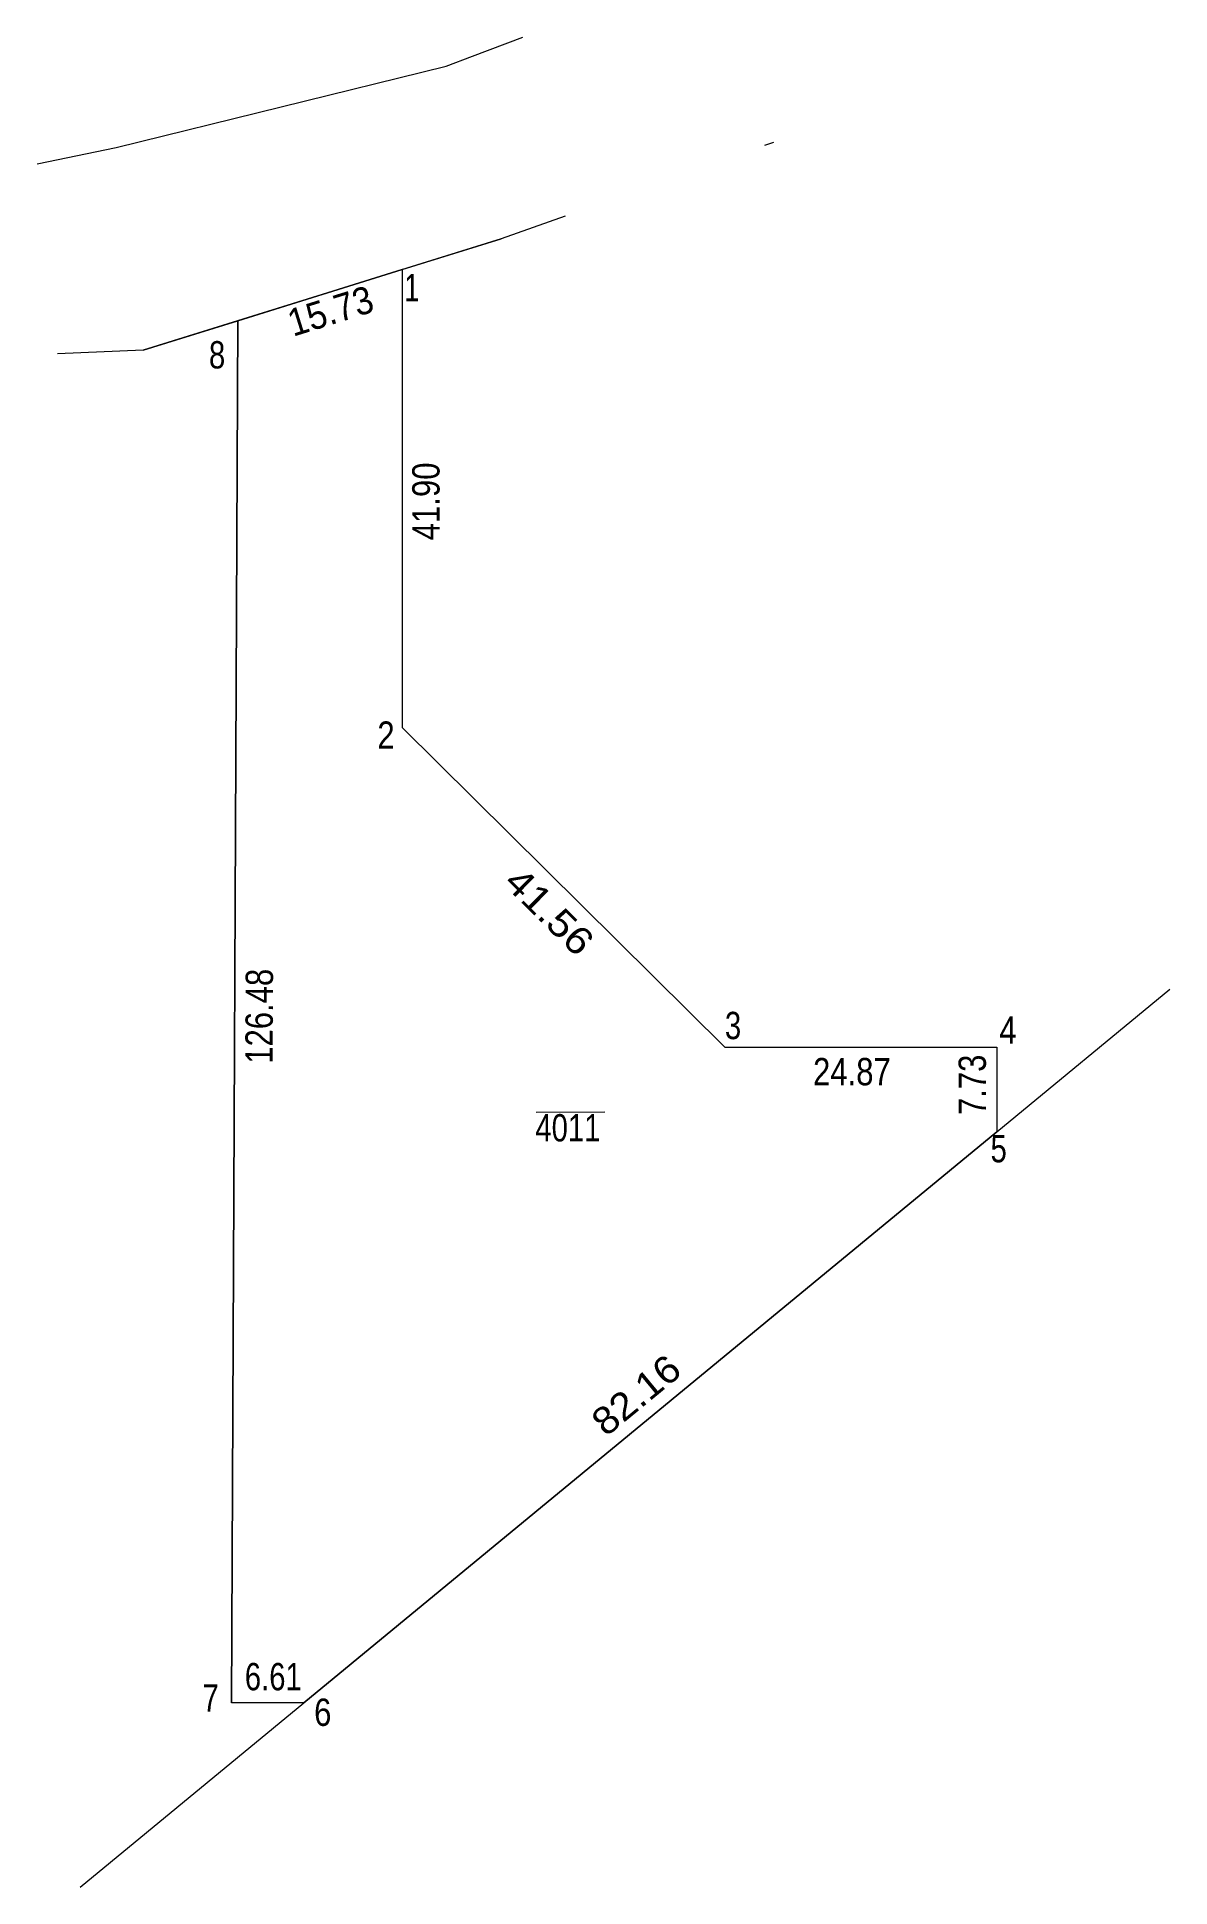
# Model space of a CAD drawing. Header units: metres. Extents: x 558099 to 558531, y 1849047 to 1849216.
# Drawn here: x 558099.1 to 558202.7, y 1849046.9 to 1849216.2 of the extents above.
import ezdxf
from ezdxf.enums import TextEntityAlignment as Align

# ---------------------------------------------------------------- set-up
doc = ezdxf.new("R2010")
doc.units = ezdxf.units.M
for name, color, linetype, lineweight in [('1', 7, 'Continuous', 13), ('10', 7, 'Continuous', 13), ('23', 7, 'Continuous', 13), ('63', 7, 'Continuous', 13)]:
    doc.layers.add(name, color=color, linetype=linetype, lineweight=lineweight)

msp = doc.modelspace()

# ---------------------------------------------------------------- linework, layer by layer
at = {"layer": '1'}
msp.add_lwpolyline([(558132.5, 1849194.9), (558132.5, 1849153), (558162.02, 1849123.74), (558186.89, 1849123.74), (558186.89, 1849116.01), (558123.5, 1849063.74), (558116.89, 1849063.74), (558117.48, 1849190.22)], close=True, dxfattribs=at)
at = {"layer": '10'}
for p, q in [((558132.5, 1849194.9), (558141.54, 1849197.72)), ((558108.83, 1849187.53), (558117.48, 1849190.22))]:
    msp.add_line(p, q, dxfattribs=at)
msp.add_lwpolyline([(558103.06, 1849046.9), (558123.5, 1849063.74), (558186.89, 1849116.01), (558202.71, 1849129.04)], dxfattribs=at)
at = {"layer": '23'}
for p, q in [((558138.92, 1849214.42), (558143.54, 1849216.18)), ((558166.46, 1849206.54), (558165.64, 1849206.25)), ((558147.41, 1849199.8), (558141.54, 1849197.72)), ((558141.54, 1849197.72), (558108.83, 1849187.53)), ((558132.5, 1849194.9), (558117.48, 1849190.22)), ((558117.48, 1849190.22), (558116.89, 1849063.74)), ((558108.83, 1849187.53), (558100.99, 1849187.18)), ((558162.02, 1849123.74), (558186.89, 1849123.74)), ((558186.89, 1849123.74), (558186.89, 1849116.01)), ((558123.5, 1849063.74), (558116.89, 1849063.74))]:
    msp.add_line(p, q, dxfattribs=at)
for points in [[(558099.11, 1849204.58), (558106.35, 1849206.08), (558136.51, 1849213.5), (558138.92, 1849214.42)], [(558132.5, 1849194.9), (558132.5, 1849153), (558162.02, 1849123.74)]]:
    msp.add_lwpolyline(points, dxfattribs=at)
at = {"layer": '63'}
msp.add_line((558144.74, 1849117.8), (558151.02, 1849117.82), dxfattribs=at)

# ---------------------------------------------------------------- texts
at = {"layer": '1', "width": 0.8}
msp.add_text('4011', height=2.5, dxfattribs=at).set_placement((558147.655, 1849115.12), align=Align.CENTER)
at = {"layer": '63'}
for s, width, p in [(' 1', 0.75, (558134.08, 1849192)), (' 8', 0.8, (558116.32, 1849185.85)), (' 2', 0.85, (558131.81, 1849151.05)), (' 3', 0.8, (558163.5, 1849124.48)), (' 4', 0.85, (558188.68, 1849124.06)), (' 5', 0.8, (558187.79, 1849113.21)), (' 7', 0.8, (558115.73, 1849062.95)), (' 6', 0.85, (558126.03, 1849061.64))]:
    msp.add_text(s, height=2.5, dxfattribs=dict(at, width=width)).set_placement(p, align=Align.RIGHT)
for s, rotation, width, p in [('15.73', 17.306, 0.95, (558126.313, 1849189.926)), ('41.90', 90, 0.85, (558135.92, 1849173.69)), ('41.56', 315.253, 1.15, (558145.09, 1849135.29)), ('126.48', 89.733, 0.85, (558120.671, 1849126.569)), ('7.73', 90, 0.85, (558185.88, 1849120.3)), ('82.16', 39.508, 1.1, (558154.69, 1849090.96))]:
    msp.add_text(s, height=2.5, rotation=rotation, dxfattribs=dict(at, width=width)).set_placement(p, align=Align.CENTER)
for s, width, p in [('24.87', 0.85, (558173.625, 1849120.26)), ('6.61', 0.8, (558120.715, 1849064.9))]:
    msp.add_text(s, height=2.5, dxfattribs=dict(at, width=width)).set_placement(p, align=Align.CENTER)

doc.saveas('drawing.dxf')
